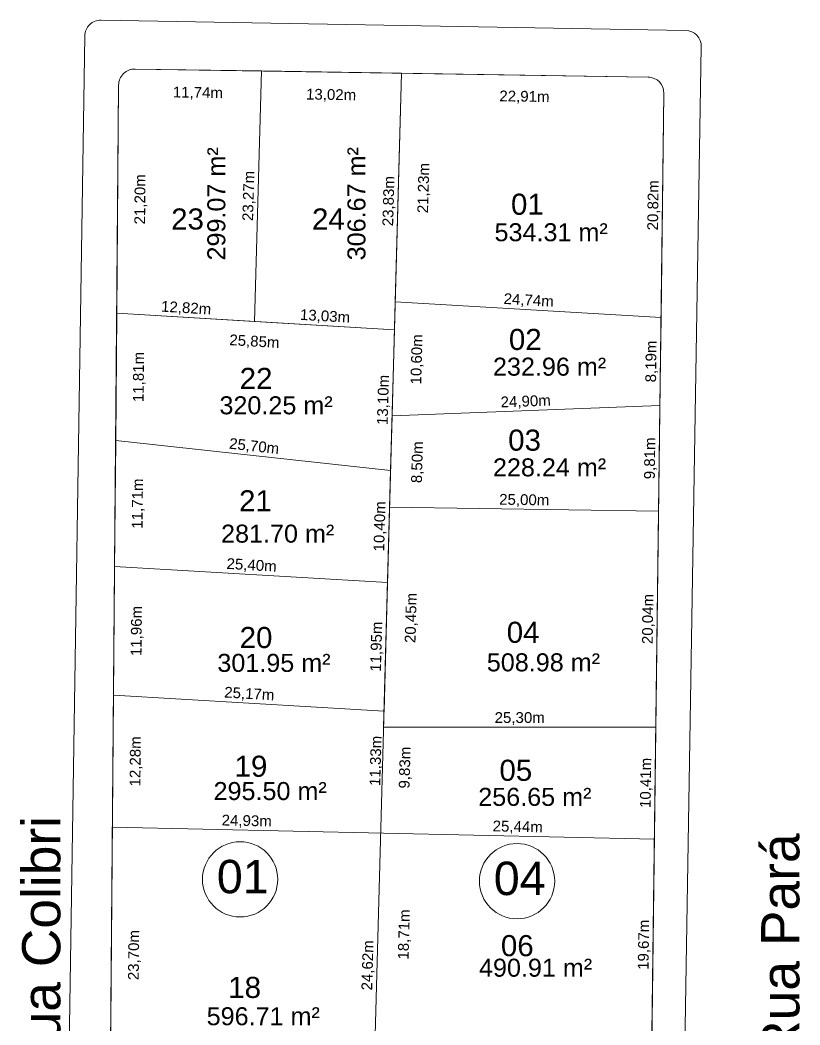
# Model space of a CAD drawing. Header units: metres. Extents: x 3808 to 8215, y 2374 to 6187.
# Drawn here: x 4944.8 to 5017.2, y 4504.5 to 4597.9 of the extents above; entities that cross this region are included whole.
import ezdxf
from ezdxf.enums import TextEntityAlignment as Align

# ---------------------------------------------------------------- set-up
doc = ezdxf.new("R2010")
doc.units = ezdxf.units.M
for name, color, linetype in [('Areas Lotes', 1, 'Continuous'), ('Calçada', 8, 'Continuous'), ('COTAS', 7, 'Continuous'), ('Lote', 7, 'Continuous'), ('Nome das Ruas', 7, 'Continuous'), ('Nº Lote', 7, 'Continuous'), ('Nº. quadra', 7, 'Continuous'), ('quadras', 7, 'Continuous')]:
    doc.layers.add(name, color=color, linetype=linetype)
doc.styles.add('Arial', font='arial.ttf')
doc.dimstyles.new('Copy(2) of ISO-25', dxfattribs={"dimtxt": 1, "dimasz": 2.5, "dimexe": 1.25, "dimexo": 0.625, "dimgap": 0.2, "dimtad": 1, "dimtoh": 1, "dimlfac": 1, "dimzin": 1, "dimtxsty": 'Arial', "dimblk": 'NONE', "dimcen": 0, "dimse1": 1, "dimse2": 1, "dimsd1": 1, "dimsd2": 1, "dimclrt": 256, "dimaunit": 1, "dimadec": 3, "dimazin": 0, "dimtfac": 1, "dimtmove": 0, "dimatfit": 3, "dimldrblk": 'NONE', "dimfxl": 1, "dimtolj": 1, "dimtzin": 0, "dimarcsym": 0})

# ---------------------------------------------------------------- blocks, each defined once
blk = doc.blocks.new('*D4232')
at = {"layer": 'Defpoints', "color": 0, "linetype": 'Continuous', "transparency": 16777216}
for p in [(4953.764, 4570.641), (4966.565, 4569.882), (4966.565, 4569.882)]:
    blk.add_point(p, dxfattribs=at)
at = {"layer": 'COTAS', "linetype": 'Continuous', "lineweight": 5, "transparency": 16777216, "insert": (4960.212, 4571.061), "char_height": 1, "attachment_point": 5, "rotation": 356.61011, "style": 'Arial'}
blk.add_mtext('\\A1;12,82m', dxfattribs=at)
blk = doc.blocks.new('_None')
blk = doc.blocks.new('*D4233')
at = {"layer": 'Defpoints', "color": 0, "linetype": 'Continuous', "transparency": 16777216}
for p in [(4966.565, 4569.882), (4979.571, 4569.112), (4979.571, 4569.112)]:
    blk.add_point(p, dxfattribs=at)
at = {"layer": 'COTAS', "linetype": 'Continuous', "lineweight": 5, "transparency": 16777216, "insert": (4973.115, 4570.297), "char_height": 1, "attachment_point": 5, "rotation": 356.61011, "style": 'Arial'}
blk.add_mtext('\\A1;13,03m', dxfattribs=at)
blk = doc.blocks.new('*D4234')
at = {"layer": 'Defpoints', "color": 0, "linetype": 'Continuous', "transparency": 16777216}
for p in [(4980.225, 4592.937), (4980.225, 4592.937), (4979.571, 4569.112)]:
    blk.add_point(p, dxfattribs=at)
at = {"layer": 'COTAS', "linetype": 'Continuous', "lineweight": 5, "transparency": 16777216, "insert": (4979.097, 4581.047), "char_height": 1, "attachment_point": 5, "rotation": 88.42658, "style": 'Arial'}
blk.add_mtext('\\A1;23,83m', dxfattribs=at)
blk = doc.blocks.new('*D4235')
at = {"layer": 'Defpoints', "color": 0, "linetype": 'Continuous', "transparency": 16777216}
for p in [(4979.642, 4571.71), (5004.341, 4570.247), (5004.341, 4570.247)]:
    blk.add_point(p, dxfattribs=at)
at = {"layer": 'COTAS', "linetype": 'Continuous', "lineweight": 5, "transparency": 16777216, "insert": (4992.039, 4571.779), "char_height": 1, "attachment_point": 5, "rotation": 356.61011, "style": 'Arial'}
blk.add_mtext('\\A1;24,74m', dxfattribs=at)
blk = doc.blocks.new('*D4236')
at = {"layer": 'Defpoints', "color": 0, "linetype": 'Continuous', "transparency": 16777216}
for p in [(4980.225, 4592.937), (5003.13, 4592.58), (5003.085, 4589.718)]:
    blk.add_point(p, dxfattribs=at)
at = {"layer": 'COTAS', "linetype": 'Continuous', "lineweight": 5, "transparency": 16777216, "insert": (4991.645, 4590.697), "char_height": 1, "attachment_point": 5, "rotation": 359.10713, "style": 'Arial'}
blk.add_mtext('\\A1;22,91m', dxfattribs=at)
blk = doc.blocks.new('*D4237')
at = {"layer": 'Defpoints', "color": 0, "linetype": 'Continuous', "transparency": 16777216}
for p in [(4980.225, 4592.937), (4983.432, 4592.849), (4979.642, 4571.71)]:
    blk.add_point(p, dxfattribs=at)
at = {"layer": 'COTAS', "linetype": 'Continuous', "lineweight": 5, "transparency": 16777216, "insert": (4982.339, 4582.258), "char_height": 1, "attachment_point": 5, "rotation": 88.42658, "style": 'Arial'}
blk.add_mtext('\\A1;21,23m', dxfattribs=at)
blk = doc.blocks.new('*D4238')
at = {"layer": 'Defpoints', "color": 0, "linetype": 'Continuous', "transparency": 16777216}
for p in [(5004.236, 4562.054), (4979.351, 4561.114), (4979.351, 4561.114)]:
    blk.add_point(p, dxfattribs=at)
at = {"layer": 'COTAS', "linetype": 'Continuous', "lineweight": 5, "transparency": 16777216, "insert": (4991.763, 4562.385), "char_height": 1, "attachment_point": 5, "rotation": 2.16274, "style": 'Arial'}
blk.add_mtext('\\A1;24,90m', dxfattribs=at)
blk = doc.blocks.new('*D4239')
at = {"layer": 'Defpoints', "color": 0, "linetype": 'Continuous', "transparency": 16777216}
for p in [(4979.571, 4569.112), (4979.211, 4556.017), (4979.211, 4556.017)]:
    blk.add_point(p, dxfattribs=at)
at = {"layer": 'COTAS', "linetype": 'Continuous', "lineweight": 5, "transparency": 16777216, "insert": (4978.59, 4562.587), "char_height": 1, "attachment_point": 5, "rotation": 88.42658, "style": 'Arial'}
blk.add_mtext('\\A1;13,10m', dxfattribs=at)
blk = doc.blocks.new('*D4240')
at = {"layer": 'Defpoints', "color": 0, "linetype": 'Continuous', "transparency": 16777216}
for p in [(4979.642, 4571.71), (4979.351, 4561.114), (4982.359, 4561.032)]:
    blk.add_point(p, dxfattribs=at)
at = {"layer": 'COTAS', "linetype": 'Continuous', "lineweight": 5, "transparency": 16777216, "insert": (4981.704, 4566.352), "char_height": 1, "attachment_point": 5, "rotation": 88.42658, "style": 'Arial'}
blk.add_mtext('\\A1;10,60m', dxfattribs=at)
blk = doc.blocks.new('*D4241')
at = {"layer": 'Defpoints', "color": 0, "linetype": 'Continuous', "transparency": 16777216}
for p in [(4979.118, 4552.618), (5004.111, 4552.243), (5004.111, 4552.243)]:
    blk.add_point(p, dxfattribs=at)
at = {"layer": 'COTAS', "linetype": 'Continuous', "lineweight": 5, "transparency": 16777216, "insert": (4991.626, 4553.231), "char_height": 1, "attachment_point": 5, "rotation": 359.14172, "style": 'Arial'}
blk.add_mtext('\\A1;25,00m', dxfattribs=at)
blk = doc.blocks.new('*D4242')
at = {"layer": 'Defpoints', "color": 0, "linetype": 'Continuous', "transparency": 16777216}
for p in [(4953.666, 4558.829), (4979.211, 4556.017), (4979.211, 4556.017)]:
    blk.add_point(p, dxfattribs=at)
at = {"layer": 'COTAS', "linetype": 'Continuous', "lineweight": 5, "transparency": 16777216, "insert": (4966.526, 4558.219), "char_height": 1, "attachment_point": 5, "rotation": 353.7184, "style": 'Arial'}
blk.add_mtext('\\A1;25,70m', dxfattribs=at)
blk = doc.blocks.new('*D4243')
at = {"layer": 'Defpoints', "color": 0, "linetype": 'Continuous', "transparency": 16777216}
for p in [(4953.941, 4591.836), (4953.764, 4570.641), (4956.721, 4570.616)]:
    blk.add_point(p, dxfattribs=at)
at = {"layer": 'COTAS', "linetype": 'Continuous', "lineweight": 5, "transparency": 16777216, "insert": (4956.009, 4581.22), "char_height": 1, "attachment_point": 5, "rotation": 89.52211, "style": 'Arial'}
blk.add_mtext('\\A1;21,20m', dxfattribs=at)
blk = doc.blocks.new('*D4244')
at = {"layer": 'Defpoints', "color": 0, "linetype": 'Continuous', "transparency": 16777216}
for p in [(4953.764, 4570.641), (4953.666, 4558.829), (4956.623, 4558.804)]:
    blk.add_point(p, dxfattribs=at)
at = {"layer": 'COTAS', "linetype": 'Continuous', "lineweight": 5, "transparency": 16777216, "insert": (4955.871, 4564.717), "char_height": 1, "attachment_point": 5, "rotation": 89.52211, "style": 'Arial'}
blk.add_mtext('\\A1;11,81m', dxfattribs=at)
blk = doc.blocks.new('*D4245')
at = {"layer": 'Defpoints', "color": 0, "linetype": 'Continuous', "transparency": 16777216}
for p in [(4953.666, 4558.829), (4953.568, 4547.122), (4956.525, 4547.098)]:
    blk.add_point(p, dxfattribs=at)
at = {"layer": 'COTAS', "linetype": 'Continuous', "lineweight": 5, "transparency": 16777216, "insert": (4955.773, 4552.958), "char_height": 1, "attachment_point": 5, "rotation": 89.52211, "style": 'Arial'}
blk.add_mtext('\\A1;11,71m', dxfattribs=at)
blk = doc.blocks.new('*D4246')
at = {"layer": 'Defpoints', "color": 0, "linetype": 'Continuous', "transparency": 16777216}
for p in [(4953.568, 4547.122), (4953.468, 4535.167), (4956.425, 4535.142)]:
    blk.add_point(p, dxfattribs=at)
at = {"layer": 'COTAS', "linetype": 'Continuous', "lineweight": 5, "transparency": 16777216, "insert": (4955.674, 4541.127), "char_height": 1, "attachment_point": 5, "rotation": 89.52211, "style": 'Arial'}
blk.add_mtext('\\A1;11,96m', dxfattribs=at)
blk = doc.blocks.new('*D4247')
at = {"layer": 'Defpoints', "color": 0, "linetype": 'Continuous', "transparency": 16777216}
for p in [(4953.468, 4535.167), (4953.468, 4522.89), (4956.323, 4522.866)]:
    blk.add_point(p, dxfattribs=at)
at = {"layer": 'COTAS', "linetype": 'Continuous', "lineweight": 5, "transparency": 16777216, "insert": (4955.573, 4529.011), "char_height": 1, "attachment_point": 5, "rotation": 89.52211, "style": 'Arial'}
blk.add_mtext('\\A1;12,28m', dxfattribs=at)
blk = doc.blocks.new('*D4248')
at = {"layer": 'Defpoints', "color": 0, "linetype": 'Continuous', "transparency": 16777216}
for p in [(4953.468, 4522.89), (4953.168, 4499.188), (4956.125, 4499.163)]:
    blk.add_point(p, dxfattribs=at)
at = {"layer": 'COTAS', "linetype": 'Continuous', "lineweight": 5, "transparency": 16777216, "insert": (4955.423, 4511.021), "char_height": 1, "attachment_point": 5, "rotation": 89.52211, "style": 'Arial'}
blk.add_mtext('\\A1;23,70m', dxfattribs=at)
blk = doc.blocks.new('*D4261')
at = {"layer": 'Defpoints', "color": 0, "linetype": 'Continuous', "transparency": 16777216}
for p in [(4953.568, 4547.122), (4953.568, 4547.122), (4978.925, 4545.62)]:
    blk.add_point(p, dxfattribs=at)
at = {"layer": 'COTAS', "linetype": 'Continuous', "lineweight": 5, "transparency": 16777216, "insert": (4966.294, 4547.171), "char_height": 1, "attachment_point": 5, "rotation": 356.61011, "style": 'Arial'}
blk.add_mtext('\\A1;25,40m', dxfattribs=at)
blk = doc.blocks.new('*D4262')
at = {"layer": 'Defpoints', "color": 0, "linetype": 'Continuous', "transparency": 16777216}
for p in [(4953.468, 4535.167), (4953.468, 4535.167), (4978.597, 4533.678)]:
    blk.add_point(p, dxfattribs=at)
at = {"layer": 'COTAS', "linetype": 'Continuous', "lineweight": 5, "transparency": 16777216, "insert": (4966.08, 4535.222), "char_height": 1, "attachment_point": 5, "rotation": 356.61011, "style": 'Arial'}
blk.add_mtext('\\A1;25,17m', dxfattribs=at)
blk = doc.blocks.new('*D4263')
at = {"layer": 'Defpoints', "color": 0, "linetype": 'Continuous', "transparency": 16777216}
for p in [(4978.556, 4532.179), (5003.855, 4532.207), (5003.855, 4532.207)]:
    blk.add_point(p, dxfattribs=at)
at = {"layer": 'COTAS', "linetype": 'Continuous', "lineweight": 5, "transparency": 16777216, "insert": (4991.205, 4532.994), "char_height": 1, "attachment_point": 5, "rotation": 0.0629, "style": 'Arial'}
blk.add_mtext('\\A1;25,30m', dxfattribs=at)
blk = doc.blocks.new('*D4264')
at = {"layer": 'Defpoints', "color": 0, "linetype": 'Continuous', "transparency": 16777216}
for p in [(4953.366, 4522.892), (4953.366, 4522.892), (4978.286, 4522.353)]:
    blk.add_point(p, dxfattribs=at)
at = {"layer": 'COTAS', "linetype": 'Continuous', "lineweight": 5, "transparency": 16777216, "insert": (4965.843, 4523.423), "char_height": 1, "attachment_point": 5, "rotation": 358.75983, "style": 'Arial'}
blk.add_mtext('\\A1;24,93m', dxfattribs=at)
blk = doc.blocks.new('*D4265')
at = {"layer": 'Defpoints', "color": 0, "linetype": 'Continuous', "transparency": 16777216}
for p in [(4978.286, 4522.353), (5003.723, 4521.802), (5003.723, 4521.802)]:
    blk.add_point(p, dxfattribs=at)
at = {"layer": 'COTAS', "linetype": 'Continuous', "lineweight": 5, "transparency": 16777216, "insert": (4991.022, 4522.878), "char_height": 1, "attachment_point": 5, "rotation": 358.75983, "style": 'Arial'}
blk.add_mtext('\\A1;25,44m', dxfattribs=at)
blk = doc.blocks.new('*D4280')
at = {"layer": 'Defpoints', "color": 0, "linetype": 'Continuous', "transparency": 16777216}
for p in [(4978.286, 4522.353), (4978.286, 4522.353), (4977.616, 4497.74)]:
    blk.add_point(p, dxfattribs=at)
at = {"layer": 'COTAS', "linetype": 'Continuous', "lineweight": 5, "transparency": 16777216, "insert": (4977.15, 4510.068), "char_height": 1, "attachment_point": 5, "rotation": 88.43984, "style": 'Arial'}
blk.add_mtext('\\A1;24,62m', dxfattribs=at)
blk = doc.blocks.new('*D4281')
at = {"layer": 'Defpoints', "color": 0, "linetype": 'Continuous', "transparency": 16777216}
for p in [(4978.286, 4522.353), (4981.586, 4522.262), (4977.773, 4503.654)]:
    blk.add_point(p, dxfattribs=at)
at = {"layer": 'COTAS', "linetype": 'Continuous', "lineweight": 5, "transparency": 16777216, "insert": (4980.529, 4512.935), "char_height": 1, "attachment_point": 5, "rotation": 88.42658, "style": 'Arial'}
blk.add_mtext('\\A1;18,71m', dxfattribs=at)
blk = doc.blocks.new('*D4282')
at = {"layer": 'Defpoints', "color": 0, "linetype": 'Continuous', "transparency": 16777216}
for p in [(4978.854, 4534.702), (4978.854, 4534.702), (4978.542, 4523.377)]:
    blk.add_point(p, dxfattribs=at)
at = {"layer": 'COTAS', "linetype": 'Continuous', "lineweight": 5, "transparency": 16777216, "insert": (4977.897, 4529.061), "char_height": 1, "attachment_point": 5, "rotation": 88.42658, "style": 'Arial'}
blk.add_mtext('\\A1;11,33m', dxfattribs=at)
blk = doc.blocks.new('*D4283')
at = {"layer": 'Defpoints', "color": 0, "linetype": 'Continuous', "transparency": 16777216}
for p in [(4978.505, 4533.407), (4978.235, 4523.582), (4981.274, 4523.498)]:
    blk.add_point(p, dxfattribs=at)
at = {"layer": 'COTAS', "linetype": 'Continuous', "lineweight": 5, "transparency": 16777216, "insert": (4980.608, 4528.433), "char_height": 1, "attachment_point": 5, "rotation": 88.42658, "style": 'Arial'}
blk.add_mtext('\\A1;9,83m', dxfattribs=at)
blk = doc.blocks.new('*D4284')
at = {"layer": 'Defpoints', "color": 0, "linetype": 'Continuous', "transparency": 16777216}
for p in [(4978.925, 4545.62), (4978.925, 4545.62), (4978.597, 4533.678)]:
    blk.add_point(p, dxfattribs=at)
at = {"layer": 'COTAS', "linetype": 'Continuous', "lineweight": 5, "transparency": 16777216, "insert": (4977.961, 4539.671), "char_height": 1, "attachment_point": 5, "rotation": 88.42658, "style": 'Arial'}
blk.add_mtext('\\A1;11,95m', dxfattribs=at)
blk = doc.blocks.new('*D4285')
at = {"layer": 'Defpoints', "color": 0, "linetype": 'Continuous', "transparency": 16777216}
for p in [(4979.211, 4556.017), (4979.211, 4556.017), (4978.925, 4545.62)]:
    blk.add_point(p, dxfattribs=at)
at = {"layer": 'COTAS', "linetype": 'Continuous', "lineweight": 5, "transparency": 16777216, "insert": (4978.268, 4550.841), "char_height": 1, "attachment_point": 5, "rotation": 88.42658, "style": 'Arial'}
blk.add_mtext('\\A1;10,40m', dxfattribs=at)
blk = doc.blocks.new('*D4286')
at = {"layer": 'Defpoints', "color": 0, "linetype": 'Continuous', "transparency": 16777216}
for p in [(4979.118, 4552.618), (4982.253, 4552.532), (4978.556, 4532.179)]:
    blk.add_point(p, dxfattribs=at)
at = {"layer": 'COTAS', "linetype": 'Continuous', "lineweight": 5, "transparency": 16777216, "insert": (4981.171, 4542.334), "char_height": 1, "attachment_point": 5, "rotation": 88.42658, "style": 'Arial'}
blk.add_mtext('\\A1;20,45m', dxfattribs=at)
blk = doc.blocks.new('*D4287')
at = {"layer": 'Defpoints', "color": 0, "linetype": 'Continuous', "transparency": 16777216}
for p in [(4979.351, 4561.114), (4982.672, 4561.023), (4979.118, 4552.618)]:
    blk.add_point(p, dxfattribs=at)
at = {"layer": 'COTAS', "linetype": 'Continuous', "lineweight": 5, "transparency": 16777216, "insert": (4981.755, 4556.797), "char_height": 1, "attachment_point": 5, "rotation": 88.42658, "style": 'Arial'}
blk.add_mtext('\\A1;8,50m', dxfattribs=at)
blk = doc.blocks.new('*D4288')
at = {"layer": 'Defpoints', "color": 0, "linetype": 'Continuous', "transparency": 16777216}
for p in [(4967.204, 4593.14), (4966.565, 4569.882), (4966.565, 4569.882)]:
    blk.add_point(p, dxfattribs=at)
at = {"layer": 'COTAS', "linetype": 'Continuous', "lineweight": 5, "transparency": 16777216, "insert": (4966.084, 4581.533), "char_height": 1, "attachment_point": 5, "rotation": 88.42658, "style": 'Arial'}
blk.add_mtext('\\A1;23,27m', dxfattribs=at)
blk = doc.blocks.new('*D4289')
at = {"layer": 'Defpoints', "color": 0, "linetype": 'Continuous', "transparency": 16777216}
for p in [(4955.464, 4593.323), (4967.204, 4593.14), (4967.158, 4590.163)]:
    blk.add_point(p, dxfattribs=at)
at = {"layer": 'COTAS', "linetype": 'Continuous', "lineweight": 5, "transparency": 16777216, "insert": (4961.3, 4591.056), "char_height": 1, "attachment_point": 5, "rotation": 359.10713, "style": 'Arial'}
blk.add_mtext('\\A1;11,74m', dxfattribs=at)
blk = doc.blocks.new('*D4290')
at = {"layer": 'Defpoints', "color": 0, "linetype": 'Continuous', "transparency": 16777216}
for p in [(4967.204, 4593.14), (4980.225, 4592.937), (4980.179, 4589.96)]:
    blk.add_point(p, dxfattribs=at)
at = {"layer": 'COTAS', "linetype": 'Continuous', "lineweight": 5, "transparency": 16777216, "insert": (4973.681, 4590.862), "char_height": 1, "attachment_point": 5, "rotation": 359.10713, "style": 'Arial'}
blk.add_mtext('\\A1;13,02m', dxfattribs=at)
blk = doc.blocks.new('*D4297')
at = {"layer": 'Defpoints', "color": 0, "linetype": 'Continuous', "transparency": 16777216}
for p in [(5003.723, 4521.802), (5003.472, 4502.131), (5003.472, 4502.131)]:
    blk.add_point(p, dxfattribs=at)
at = {"layer": 'COTAS', "linetype": 'Continuous', "lineweight": 5, "transparency": 16777216, "insert": (5002.797, 4511.977), "char_height": 1, "attachment_point": 5, "rotation": 89.26939, "style": 'Arial'}
blk.add_mtext('\\A1;19,67m', dxfattribs=at)
blk = doc.blocks.new('*D4298')
at = {"layer": 'Defpoints', "color": 0, "linetype": 'Continuous', "transparency": 16777216}
for p in [(5003.855, 4532.207), (5003.723, 4521.802), (5003.723, 4521.802)]:
    blk.add_point(p, dxfattribs=at)
at = {"layer": 'COTAS', "linetype": 'Continuous', "lineweight": 5, "transparency": 16777216, "insert": (5002.988, 4527.015), "char_height": 1, "attachment_point": 5, "rotation": 89.26939, "style": 'Arial'}
blk.add_mtext('\\A1;10,41m', dxfattribs=at)
blk = doc.blocks.new('*D4299')
at = {"layer": 'Defpoints', "color": 0, "linetype": 'Continuous', "transparency": 16777216}
for p in [(5004.111, 4552.243), (5004.111, 4552.243), (5003.855, 4532.207)]:
    blk.add_point(p, dxfattribs=at)
at = {"layer": 'COTAS', "linetype": 'Continuous', "lineweight": 5, "transparency": 16777216, "insert": (5003.182, 4542.235), "char_height": 1, "attachment_point": 5, "rotation": 89.26939, "style": 'Arial'}
blk.add_mtext('\\A1;20,04m', dxfattribs=at)
blk = doc.blocks.new('*D4300')
at = {"layer": 'Defpoints', "color": 0, "linetype": 'Continuous', "transparency": 16777216}
for p in [(5004.236, 4562.054), (5004.111, 4552.243), (5004.111, 4552.243)]:
    blk.add_point(p, dxfattribs=at)
at = {"layer": 'COTAS', "linetype": 'Continuous', "lineweight": 5, "transparency": 16777216, "insert": (5003.373, 4557.159), "char_height": 1, "attachment_point": 5, "rotation": 89.26939, "style": 'Arial'}
blk.add_mtext('\\A1;9,81m', dxfattribs=at)
blk = doc.blocks.new('*D4301')
at = {"layer": 'Defpoints', "color": 0, "linetype": 'Continuous', "transparency": 16777216}
for p in [(5004.341, 4570.247), (5004.236, 4562.054), (5004.236, 4562.054)]:
    blk.add_point(p, dxfattribs=at)
at = {"layer": 'COTAS', "linetype": 'Continuous', "lineweight": 5, "transparency": 16777216, "insert": (5003.487, 4566.161), "char_height": 1, "attachment_point": 5, "rotation": 89.26939, "style": 'Arial'}
blk.add_mtext('\\A1;8,19m', dxfattribs=at)
blk = doc.blocks.new('*D4302')
at = {"layer": 'Defpoints', "color": 0, "linetype": 'Continuous', "transparency": 16777216}
for p in [(5004.606, 4591.061), (5004.606, 4591.061), (5004.341, 4570.247)]:
    blk.add_point(p, dxfattribs=at)
at = {"layer": 'COTAS', "linetype": 'Continuous', "lineweight": 5, "transparency": 16777216, "insert": (5003.672, 4580.665), "char_height": 1, "attachment_point": 5, "rotation": 89.26939, "style": 'Arial'}
blk.add_mtext('\\A1;20,82m', dxfattribs=at)
blk = doc.blocks.new('*D1062')
at = {"layer": 'Defpoints', "color": 0, "linetype": 'Continuous', "transparency": 16777216}
for p in [(4953.764, 4570.641), (4979.571, 4569.112), (4953.603, 4567.916)]:
    blk.add_point(p, dxfattribs=at)
at = {"layer": 'Lote', "linetype": 'Continuous', "lineweight": 5, "transparency": 16777216, "insert": (4966.553, 4567.951), "char_height": 1, "attachment_point": 5, "rotation": 356.61011, "style": 'Arial'}
blk.add_mtext('\\A1;25,85m', dxfattribs=at)

msp = doc.modelspace()

# ---------------------------------------------------------------- linework, layer by layer
at = {"layer": 'Calçada', "linetype": 'Continuous', "lineweight": 5}
for p, q in [((5006.601, 4596.91), (4952.322, 4597.866)), ((4948.157, 4425.666), (4950.796, 4596.389)), ((5008.074, 4595.386), (5005.27, 4424.671))]:
    msp.add_line(p, q, dxfattribs=at)
for centre, start, end in [((4952.295, 4596.366), 88.99138, 179.11463), ((5006.575, 4595.41), 359.05876, 88.99138)]:
    msp.add_arc(centre, 1.5, start, end, dxfattribs=at)
at = {"layer": 'Lote', "lineweight": 5}
for p, q in [((4966.565, 4569.882), (4967.204, 4593.14)), ((4977.662, 4499.616), (4980.225, 4592.937)), ((4979.642, 4571.71), (5004.341, 4570.247)), ((4953.764, 4570.641), (4979.571, 4569.112)), ((4979.351, 4561.114), (5004.236, 4562.054)), ((4953.666, 4558.829), (4979.211, 4556.017)), ((4979.118, 4552.618), (5004.111, 4552.243)), ((4953.568, 4547.122), (4978.925, 4545.62)), ((4953.468, 4535.167), (4978.597, 4533.678)), ((5003.855, 4532.207), (4978.556, 4532.179)), ((4953.366, 4522.892), (5003.723, 4521.802))]:
    msp.add_line(p, q, dxfattribs=at)
at = {"layer": 'Lote', "linetype": 'Continuous', "lineweight": 5, "flags": 128}
for points in [[(4967.204, 4593.14), (4955.464, 4593.323, 0.416337), (4953.941, 4591.836), (4953.764, 4570.641), (4966.565, 4569.882)], [(4980.225, 4592.937), (4979.642, 4571.71), (5004.341, 4570.247), (5004.606, 4591.061, 0.413384), (5003.13, 4592.58)]]:
    msp.add_lwpolyline(points, format="xyb", close=True, dxfattribs=at)
for points in [[(4966.565, 4569.882), (4979.571, 4569.112), (4980.225, 4592.937), (4967.204, 4593.14)], [(5004.236, 4562.054), (5004.341, 4570.247), (4979.642, 4571.71), (4979.351, 4561.114)], [(4979.571, 4569.112), (4953.764, 4570.641), (4953.666, 4558.829), (4979.211, 4556.017)], [(5004.111, 4552.243), (5004.236, 4562.054), (4979.351, 4561.114), (4979.118, 4552.618)], [(4978.925, 4545.62), (4979.211, 4556.017), (4953.666, 4558.829), (4953.568, 4547.122)], [(5003.855, 4532.207), (5004.111, 4552.243), (4979.118, 4552.618), (4978.556, 4532.179)], [(4978.925, 4545.62), (4953.568, 4547.122), (4953.468, 4535.167), (4978.597, 4533.678)]]:
    msp.add_lwpolyline(points, close=True, dxfattribs=at)
at = {"layer": 'Nº. quadra', "lineweight": 5}
for centre in [(4965.225, 4518.057), (4990.957, 4517.89)]:
    msp.add_circle(centre, 3.496, dxfattribs=at)
at = {"layer": 'quadras', "lineweight": 5}
for p, q in [((4955.464, 4593.323), (5003.13, 4592.58)), ((4952.584, 4429.185), (4953.941, 4591.836)), ((5004.606, 4591.061), (5002.534, 4428.555))]:
    msp.add_line(p, q, dxfattribs=at)
at = {"layer": 'quadras', "linetype": 'Continuous', "lineweight": 5, "flags": 128}
msp.add_lwpolyline([(4952.584, 4429.185, 0.412922), (4954.065, 4427.673), (5001.015, 4427.074, 0.414214), (5002.534, 4428.555), (5004.606, 4591.061, 0.413384), (5003.13, 4592.58), (4955.464, 4593.323, 0.416337), (4953.941, 4591.836)], format="xyb", close=True, dxfattribs=at)
at = {"layer": 'quadras', "lineweight": 5}
for centre, start, end in [((4955.441, 4591.823), 89.10713, 179.52211), ((5003.106, 4591.081), 359.26939, 89.10713)]:
    msp.add_arc(centre, 1.5, start, end, dxfattribs=at)

# ---------------------------------------------------------------- texts
at = {"layer": 'Areas Lotes', "linetype": 'Continuous', "lineweight": 5, "style": 'Arial'}
for s, p in [('299.07 m²', (4963.852, 4575.536)), ('306.67 m²', (4976.871, 4575.552))]:
    msp.add_text(s, height=1.6726, rotation=90, dxfattribs=at).set_placement(p)
for s, p in [('534.31 m²', (4988.865, 4577.326)), ('232.96 m²', (4988.721, 4564.84)), ('320.25 m²', (4963.306, 4561.252)), ('228.24 m²', (4988.72, 4555.486)), ('281.70 m²', (4963.458, 4549.332)), ('301.95 m²', (4963.112, 4537.328)), ('508.98 m²', (4988.148, 4537.377)), ('295.50 m²', (4962.759, 4525.422)), ('256.65 m²', (4987.353, 4524.883)), ('490.91 m²', (4987.42, 4509.014)), ('596.71 m²', (4962.118, 4504.507))]:
    msp.add_text(s, height=1.6726, dxfattribs=at).set_placement(p)
at = {"layer": 'Nome das Ruas', "lineweight": 5, "style": 'Arial'}
for s, p in [('Rua Colibri', (4948.523, 4499.42, 165.916)), ('Rua Pará', (5017.188, 4501.379, 165.916))]:
    msp.add_text(s, height=3.55, rotation=90, dxfattribs=at).set_placement(p)
at = {"layer": 'Nº Lote', "linetype": 'Continuous', "lineweight": 5, "style": 'Arial'}
for s, p in [('01', (4991.917, 4579.784)), ('23', (4960.344, 4578.412)), ('24', (4973.427, 4578.412)), ('02', (4991.723, 4567.224)), ('22', (4966.709, 4563.604)), ('03', (4991.655, 4557.872)), ('21', (4966.65, 4552.236)), ('20', (4966.708, 4539.54)), ('04', (4991.521, 4540.024)), ('19', (4966.236, 4527.583)), ('05', (4990.844, 4527.208)), ('06', (4990.98, 4510.918)), ('18', (4965.647, 4507.041))]:
    msp.add_text(s, height=1.96, dxfattribs=at).set_placement(p, align=Align.CENTER)
at = {"layer": 'Nº. quadra', "lineweight": 5, "style": 'Arial'}
for s, p in [('01', (4963.061, 4516.763)), ('04', (4988.793, 4516.596))]:
    msp.add_text(s, height=3.1039, dxfattribs=at).set_placement(p)

# ---------------------------------------------------------------- dimensions: what is measured, and where the dimension line sits
at = {"layer": 'COTAS', "linetype": 'Continuous', "lineweight": 5}
for p1, p2, distance, picture, middle in [((4955.464, 4593.323), (4967.204, 4593.14), -2.977, '*D4289', (4961.3, 4591.056)), ((4967.204, 4593.14), (4966.565, 4569.882), 0, '*D4288', (4966.084, 4581.533)), ((4967.204, 4593.14), (4980.225, 4592.937), -2.978, '*D4290', (4973.681, 4590.862)), ((4979.571, 4569.112), (4980.225, 4592.937), 0, '*D4234', (4979.097, 4581.047)), ((4979.6421, 4571.7105), (4980.2251, 4592.9373), -3.2077, '*D4237', (4982.3394, 4582.2578)), ((4980.225, 4592.937), (5003.13, 4592.58), -2.863, '*D4236', (4991.645, 4590.697)), ((4953.941, 4591.836), (4953.764, 4570.641), 2.957, '*D4243', (4956.009, 4581.22)), ((5004.341, 4570.247), (5004.606, 4591.061), 0, '*D4302', (5003.672, 4580.665)), ((4979.642, 4571.71), (5004.341, 4570.247), 0, '*D4235', (4992.039, 4571.779)), ((4953.764, 4570.641), (4966.565, 4569.882), 0, '*D4232', (4960.212, 4571.061)), ((4979.642, 4571.71), (4979.351, 4561.114), 3.009, '*D4240', (4981.704, 4566.352)), ((4966.565, 4569.882), (4979.571, 4569.112), 0, '*D4233', (4973.115, 4570.297)), ((5004.341, 4570.247), (5004.236, 4562.054), 0, '*D4301', (5003.487, 4566.161)), ((4979.571, 4569.112), (4979.211, 4556.017), 0, '*D4239', (4978.59, 4562.587)), ((5004.236, 4562.054), (4979.351, 4561.114), 0, '*D4238', (4991.763, 4562.385)), ((5004.236, 4562.054), (5004.111, 4552.243), 0, '*D4300', (5003.373, 4557.159)), ((4979.118, 4552.618), (4979.351, 4561.114), -3.322, '*D4287', (4981.755, 4556.797)), ((4953.666, 4558.829), (4979.211, 4556.017), 0, '*D4242', (4966.526, 4558.219)), ((4978.925, 4545.62), (4979.211, 4556.017), 0, '*D4285', (4978.268, 4550.841)), ((4979.118, 4552.618), (5004.111, 4552.243), 0, '*D4241', (4991.626, 4553.231)), ((4978.556, 4532.179), (4979.118, 4552.618), -3.136, '*D4286', (4981.171, 4542.334)), ((5003.855, 4532.207), (5004.111, 4552.243), 0, '*D4299', (5003.182, 4542.235)), ((4978.925, 4545.62), (4953.568, 4547.122), 0, '*D4261', (4966.294, 4547.171)), ((4978.597, 4533.678), (4978.925, 4545.62), 0, '*D4284', (4977.961, 4539.671)), ((4978.597, 4533.678), (4953.468, 4535.167), 0, '*D4262', (4966.08, 4535.222)), ((4978.542, 4523.377), (4978.854, 4534.702), 0, '*D4282', (4977.897, 4529.061)), ((4978.505, 4533.407), (4978.235, 4523.582), 3.04, '*D4283', (4980.608, 4528.433)), ((4978.556, 4532.179), (5003.855, 4532.207), 0, '*D4263', (4991.205, 4532.994)), ((5003.855, 4532.207), (5003.723, 4521.802), 0, '*D4298', (5002.988, 4527.015)), ((4978.286, 4522.353), (4953.366, 4522.892), 0, '*D4264', (4965.843, 4523.423)), ((4978.286, 4522.353), (5003.723, 4521.802), 0, '*D4265', (4991.022, 4522.878)), ((4977.616, 4497.74), (4978.286, 4522.353), 0, '*D4280', (4977.15, 4510.068)), ((4977.773, 4503.654), (4978.286, 4522.353), -3.301, '*D4281', (4980.529, 4512.935)), ((5003.723, 4521.802), (5003.472, 4502.131), 0, '*D4297', (5002.797, 4511.977))]:
    dim = msp.add_aligned_dim(p1=p1, p2=p2, distance=distance, dimstyle='Copy(2) of ISO-25', override={"dimpost": 'm'}, dxfattribs=at)
    dim.commit()
    dim.dimension.update_dxf_attribs({"geometry": picture, "text_midpoint": middle})
for base, p1, p2, picture, middle in [((4956.623, 4558.804), (4953.764, 4570.641), (4953.666, 4558.829), '*D4244', (4955.871, 4564.717)), ((4956.525, 4547.098), (4953.666, 4558.829), (4953.568, 4547.122), '*D4245', (4955.773, 4552.958)), ((4956.425, 4535.142), (4953.568, 4547.122), (4953.468, 4535.167), '*D4246', (4955.674, 4541.127)), ((4956.323, 4522.866), (4953.468, 4535.167), (4953.468, 4522.89), '*D4247', (4955.573, 4529.011)), ((4956.125, 4499.163), (4953.468, 4522.89), (4953.168, 4499.188), '*D4248', (4955.423, 4511.021))]:
    dim = msp.add_linear_dim(base=base, p1=p1, p2=p2, angle=89.52211, dimstyle='Copy(2) of ISO-25', override={"dimpost": 'm', "dimtmove": 1}, dxfattribs=at)
    dim.commit()
    dim.dimension.update_dxf_attribs({"geometry": picture, "text_midpoint": middle})
at = {"layer": 'Lote', "linetype": 'Continuous', "lineweight": 5}
dim = msp.add_aligned_dim(p1=(4979.571, 4569.112), p2=(4953.764, 4570.641), distance=2.729, dimstyle='Copy(2) of ISO-25', override={"dimpost": 'm'}, dxfattribs=at)
dim.commit()
dim.dimension.update_dxf_attribs({"geometry": '*D1062', "text_midpoint": (4966.553, 4567.951)})

doc.saveas('drawing.dxf')
